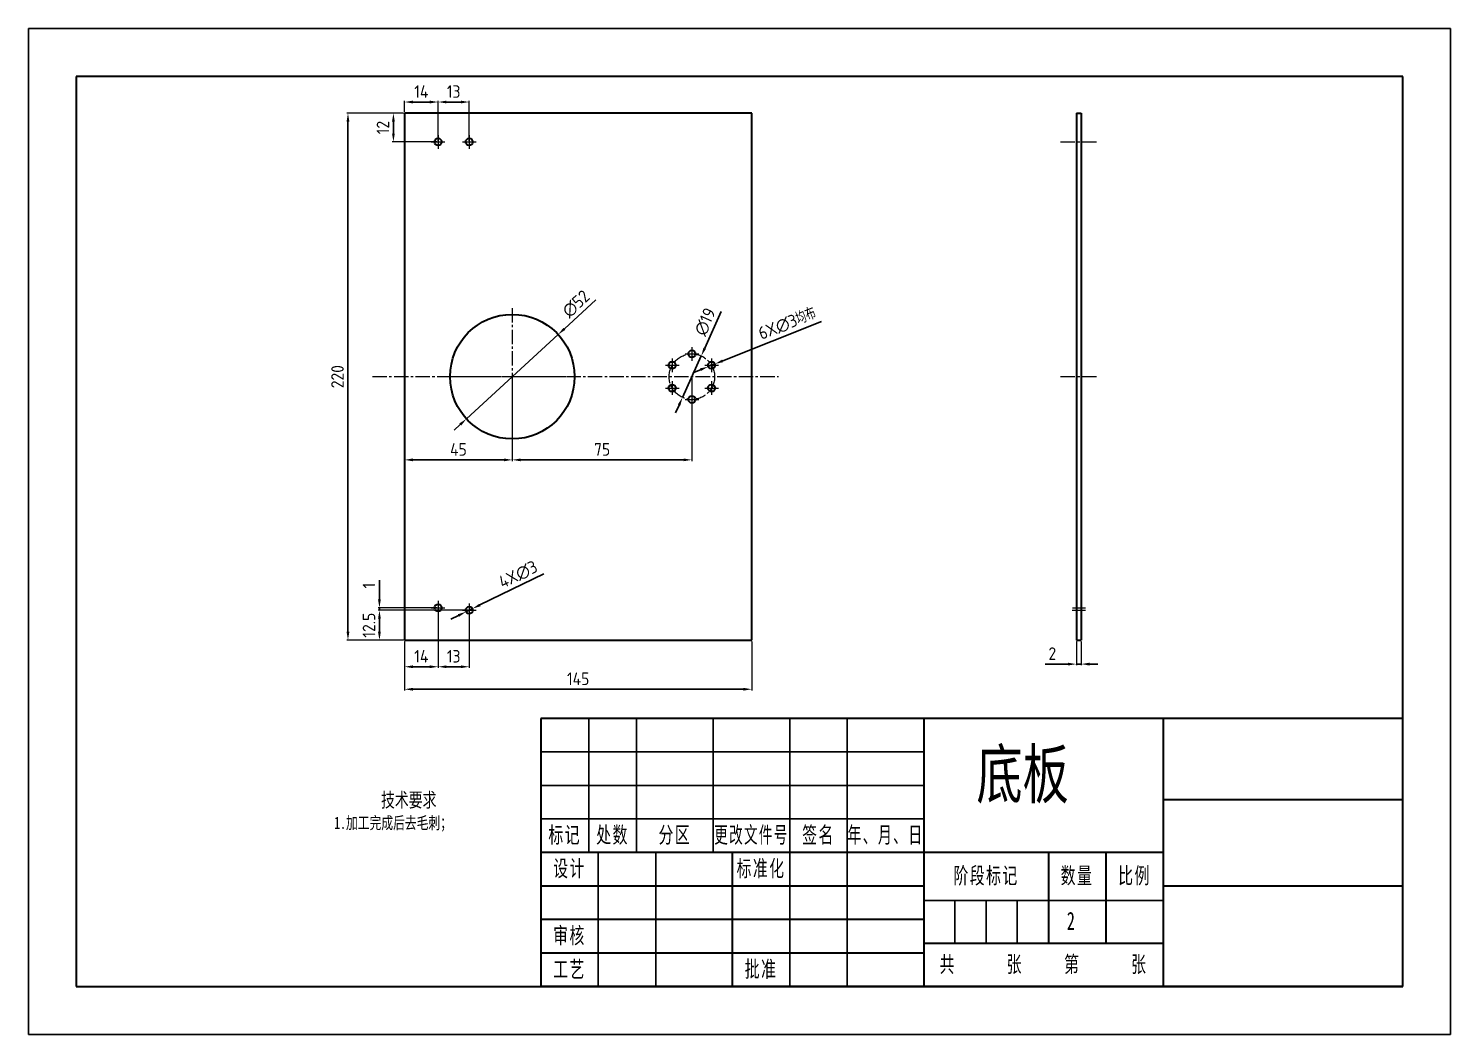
# Model space of a CAD drawing. Header units: millimetres. Extents: x 208 to 276696, y -381762 to 69.
# Drawn here: x 985 to 1579, y -351 to 69 of the extents above; entities that cross this region are included whole.
import ezdxf
from ezdxf.enums import TextEntityAlignment as Align

# ---------------------------------------------------------------- set-up
doc = ezdxf.new("R2010")
doc.units = ezdxf.units.MM
doc.header["$LTSCALE"] = 0.5
doc.header["$PDSIZE"] = -5
doc.linetypes.add('点画线', pattern=[18, 12, -2, 2, -2])
doc.layers.get('0').update_dxf_attribs({"lineweight": 30})
for name, color, linetype, lineweight in [('中心线层', 1, '点画线', 15), ('尺寸', 3, 'Continuous', 15), ('尺寸线层', 3, 'Continuous', 25), ('粗实线层', 7, 'Continuous', 30), ('细实线层', 7, 'Continuous', 25)]:
    doc.layers.add(name, color=color, linetype=linetype, lineweight=lineweight)
doc.styles.get("Standard").update_dxf_attribs({"font": 'isocp.shx', "bigfont": 'gbcbig.shx'})
doc.styles.add('标准', font='', dxfattribs={"width": 0.667})
doc.styles.add('汉字', font='', dxfattribs={"width": 0.707})
doc.styles.get('标准').set_extended_font_data('宋体')
doc.styles.get('汉字').set_extended_font_data('STFangsong')
doc.dimstyles.new('AM_ISO', dxfattribs={"dimscale": 0.5, "dimtxt": 3.5, "dimasz": 3.5, "dimexe": 1, "dimexo": 1, "dimgap": 1.5, "dimtad": 1, "dimdsep": 46, "dimtxsty": 'Standard', "dimcen": 0, "dimclrd": 256, "dimclre": 256, "dimclrt": 2, "dimadec": 0, "dimazin": 2, "dimtp": 0.1, "dimtm": 0.1, "dimtfac": 0.71, "dimtdec": 3, "dimtmove": 0, "dimatfit": 3, "dimfxl": 1, "dimlwd": -1, "dimlwe": -1, "dimarcsym": 1})
doc.dimstyles.new('AM_ISO$3', dxfattribs={"dimscale": 0.5, "dimtxt": 3.5, "dimasz": 3.5, "dimexe": 1, "dimexo": 1, "dimgap": 1.5, "dimtad": 1, "dimtoh": 1, "dimdsep": 46, "dimtxsty": 'Standard', "dimcen": 0, "dimclrd": 256, "dimclre": 256, "dimclrt": 2, "dimadec": 0, "dimazin": 2, "dimtp": 0.1, "dimtm": 0.1, "dimtfac": 0.71, "dimtofl": 0, "dimtmove": 0, "dimatfit": 0, "dimfxl": 1, "dimlwd": -1, "dimlwe": -1, "dimarcsym": 1})

# ---------------------------------------------------------------- blocks, each defined once
blk = doc.blocks.new('*D78')
at = {"layer": 'Defpoints', "color": 0, "transparency": 16777216}
for p in [(1272.23, -71.24), (1269.44, -72.35)]:
    blk.add_point(p, dxfattribs=at)
at = {"layer": '尺寸', "linetype": 'ByBlock', "lineweight": -3, "transparency": 16777216}
for p, q in [((1316.7, -53.53), (1275.48, -69.95)), ((1269.44, -72.35), (1272.23, -71.24)), ((1266.19, -73.65), (1262.94, -74.94))]:
    blk.add_line(p, q, dxfattribs=at)
at = {"layer": '尺寸', "transparency": 16777216}
for points in [[(1275.27, -69.41), (1275.7, -70.49), (1272.23, -71.24)], [(1265.98, -73.11), (1266.41, -74.19), (1269.44, -72.35)]]:
    blk.add_solid(points, dxfattribs=at)
at = {"layer": '尺寸', "color": 2, "transparency": 16777216, "insert": (1302.44, -54.31), "char_height": 5.25, "attachment_point": 5, "rotation": 21.72428}
blk.add_mtext('6X∅3均布', dxfattribs=at)
blk = doc.blocks.new('*D79')
at = {"layer": 'Defpoints', "color": 0, "transparency": 16777216}
for p in [(1266.53, -67.89), (1258.7, -85.2)]:
    blk.add_point(p, dxfattribs=at)
at = {"layer": '尺寸', "linetype": 'ByBlock', "lineweight": -3, "transparency": 16777216}
for p, q in [((1274.9, -49.37), (1267.97, -64.7)), ((1258.7, -85.2), (1266.53, -67.89)), ((1257.25, -88.39), (1255.81, -91.58))]:
    blk.add_line(p, q, dxfattribs=at)
at = {"layer": '尺寸', "transparency": 16777216}
for points in [[(1267.44, -64.46), (1268.5, -64.94), (1266.53, -67.89)], [(1256.72, -88.15), (1257.78, -88.63), (1258.7, -85.2)]]:
    blk.add_solid(points, dxfattribs=at)
at = {"layer": '尺寸', "color": 2, "transparency": 16777216, "insert": (1268.17, -53.64), "char_height": 5.25, "attachment_point": 5, "rotation": 65.66063}
blk.add_mtext('∅19', dxfattribs=at)
blk = doc.blocks.new('*D82')
at = {"layer": 'Defpoints', "color": 0, "transparency": 16777216}
for p in [(1206.76, -58.96), (1168.46, -94.14)]:
    blk.add_point(p, dxfattribs=at)
at = {"layer": '尺寸', "linetype": 'ByBlock', "lineweight": -3, "transparency": 16777216}
for p, q in [((1222.46, -44.54), (1209.34, -56.59)), ((1168.46, -94.14), (1206.76, -58.96)), ((1165.88, -96.5), (1163.31, -98.87))]:
    blk.add_line(p, q, dxfattribs=at)
at = {"layer": '尺寸', "transparency": 16777216}
for points in [[(1208.94, -56.16), (1209.73, -57.02), (1206.76, -58.96)], [(1165.49, -96.07), (1166.28, -96.93), (1168.46, -94.14)]]:
    blk.add_solid(points, dxfattribs=at)
at = {"layer": '尺寸', "color": 2, "transparency": 16777216, "insert": (1214.23, -46.16), "char_height": 5.25, "attachment_point": 5, "rotation": 42.56382}
blk.add_mtext('∅52', dxfattribs=at)
blk = doc.blocks.new('*D83')
at = {"layer": 'Defpoints', "color": 0, "transparency": 16777216}
for p in [(1142.61, -76.55), (1187.61, -76.55), (1187.61, -111.28)]:
    blk.add_point(p, dxfattribs=at)
at = {"layer": '尺寸', "linetype": 'ByBlock', "transparency": 16777216}
for p, q in [((1142.61, -77.05), (1142.61, -111.78)), ((1187.61, -77.05), (1187.61, -111.78))]:
    blk.add_line(p, q, dxfattribs=at)
at = {"layer": '尺寸', "linetype": 'ByBlock', "lineweight": -3, "transparency": 16777216}
blk.add_line((1146.11, -111.28), (1184.11, -111.28), dxfattribs=at)
at = {"layer": '尺寸', "transparency": 16777216}
for points in [[(1146.11, -110.7), (1146.11, -111.87), (1142.61, -111.28)], [(1184.11, -110.7), (1184.11, -111.87), (1187.61, -111.28)]]:
    blk.add_solid(points, dxfattribs=at)
at = {"layer": '尺寸', "color": 2, "transparency": 16777216, "insert": (1165.11, -106.91), "char_height": 5.25, "attachment_point": 5}
blk.add_mtext('45', dxfattribs=at)
blk = doc.blocks.new('*D84')
at = {"layer": 'Defpoints', "color": 0, "transparency": 16777216}
for p in [(1187.61, -76.55), (1262.61, -76.55), (1262.61, -111.28)]:
    blk.add_point(p, dxfattribs=at)
at = {"layer": '尺寸', "linetype": 'ByBlock', "transparency": 16777216}
for p, q in [((1187.61, -77.05), (1187.61, -111.78)), ((1262.61, -77.05), (1262.61, -111.78))]:
    blk.add_line(p, q, dxfattribs=at)
at = {"layer": '尺寸', "linetype": 'ByBlock', "lineweight": -3, "transparency": 16777216}
blk.add_line((1191.11, -111.28), (1259.11, -111.28), dxfattribs=at)
at = {"layer": '尺寸', "transparency": 16777216}
for points in [[(1191.11, -110.7), (1191.11, -111.87), (1187.61, -111.28)], [(1259.11, -110.7), (1259.11, -111.87), (1262.61, -111.28)]]:
    blk.add_solid(points, dxfattribs=at)
at = {"layer": '尺寸', "color": 2, "transparency": 16777216, "insert": (1225.11, -106.91), "char_height": 5.25, "attachment_point": 5}
blk.add_mtext('75', dxfattribs=at)
blk = doc.blocks.new('*D85')
at = {"layer": 'Defpoints', "color": 0, "transparency": 16777216}
for p in [(1156.61, 38.1), (1142.61, 33.45), (1156.61, 21.45)]:
    blk.add_point(p, dxfattribs=at)
at = {"layer": '尺寸', "linetype": 'ByBlock', "transparency": 16777216}
for p, q in [((1142.61, 33.95), (1142.61, 38.6)), ((1156.61, 21.95), (1156.61, 38.6))]:
    blk.add_line(p, q, dxfattribs=at)
at = {"layer": '尺寸', "linetype": 'ByBlock', "lineweight": -3, "transparency": 16777216}
blk.add_line((1146.11, 38.1), (1153.11, 38.1), dxfattribs=at)
at = {"layer": '尺寸', "transparency": 16777216}
for points in [[(1146.11, 38.68), (1146.11, 37.52), (1142.61, 38.1)], [(1153.11, 38.68), (1153.11, 37.52), (1156.61, 38.1)]]:
    blk.add_solid(points, dxfattribs=at)
at = {"layer": '尺寸', "color": 2, "transparency": 16777216, "insert": (1149.61, 42.47), "char_height": 5.25, "attachment_point": 5}
blk.add_mtext('14', dxfattribs=at)
blk = doc.blocks.new('*D86')
at = {"layer": 'Defpoints', "color": 0, "transparency": 16777216}
for p in [(1169.61, 38.1), (1156.61, 21.45), (1169.61, 21.45)]:
    blk.add_point(p, dxfattribs=at)
at = {"layer": '尺寸', "linetype": 'ByBlock', "transparency": 16777216}
for p, q in [((1156.61, 21.95), (1156.61, 38.6)), ((1169.61, 21.95), (1169.61, 38.6))]:
    blk.add_line(p, q, dxfattribs=at)
at = {"layer": '尺寸', "linetype": 'ByBlock', "lineweight": -3, "transparency": 16777216}
blk.add_line((1160.11, 38.1), (1166.11, 38.1), dxfattribs=at)
at = {"layer": '尺寸', "transparency": 16777216}
for points in [[(1160.11, 38.68), (1160.11, 37.52), (1156.61, 38.1)], [(1166.11, 38.68), (1166.11, 37.52), (1169.61, 38.1)]]:
    blk.add_solid(points, dxfattribs=at)
at = {"layer": '尺寸', "color": 2, "transparency": 16777216, "insert": (1163.11, 42.47), "char_height": 5.25, "attachment_point": 5}
blk.add_mtext('13', dxfattribs=at)
blk = doc.blocks.new('*D87')
at = {"layer": 'Defpoints', "color": 0, "transparency": 16777216}
for p in [(1142.61, 33.45), (1137.94, 21.45), (1156.61, 21.45)]:
    blk.add_point(p, dxfattribs=at)
at = {"layer": '尺寸', "linetype": 'ByBlock', "transparency": 16777216}
for p, q in [((1142.11, 33.45), (1137.44, 33.45)), ((1156.11, 21.45), (1137.44, 21.45))]:
    blk.add_line(p, q, dxfattribs=at)
at = {"layer": '尺寸', "linetype": 'ByBlock', "lineweight": -3, "transparency": 16777216}
blk.add_line((1137.94, 29.95), (1137.94, 24.95), dxfattribs=at)
at = {"layer": '尺寸', "transparency": 16777216}
for points in [[(1137.36, 29.95), (1138.53, 29.95), (1137.94, 33.45)], [(1137.36, 24.95), (1138.53, 24.95), (1137.94, 21.45)]]:
    blk.add_solid(points, dxfattribs=at)
at = {"layer": '尺寸', "color": 2, "transparency": 16777216, "insert": (1133.57, 27.45), "char_height": 5.25, "attachment_point": 5, "rotation": 90}
blk.add_mtext('12', dxfattribs=at)
blk = doc.blocks.new('*D88')
at = {"layer": 'Defpoints', "color": 0, "transparency": 16777216}
for p in [(1169.61, -174.05), (1132.11, -186.55), (1142.61, -186.55)]:
    blk.add_point(p, dxfattribs=at)
at = {"layer": '尺寸', "linetype": 'ByBlock', "transparency": 16777216}
for p, q in [((1169.11, -174.05), (1131.61, -174.05)), ((1142.11, -186.55), (1131.61, -186.55))]:
    blk.add_line(p, q, dxfattribs=at)
at = {"layer": '尺寸', "linetype": 'ByBlock', "lineweight": -3, "transparency": 16777216}
blk.add_line((1132.11, -177.55), (1132.11, -183.05), dxfattribs=at)
at = {"layer": '尺寸', "transparency": 16777216}
for points in [[(1131.52, -177.55), (1132.69, -177.55), (1132.11, -174.05)], [(1131.52, -183.05), (1132.69, -183.05), (1132.11, -186.55)]]:
    blk.add_solid(points, dxfattribs=at)
at = {"layer": '尺寸', "color": 2, "transparency": 16777216, "insert": (1127.73, -180.3), "char_height": 5.25, "attachment_point": 5, "rotation": 90}
blk.add_mtext('12.5', dxfattribs=at)
blk = doc.blocks.new('*D89')
at = {"layer": 'Defpoints', "color": 0, "transparency": 16777216}
for p in [(1156.61, -173.05), (1169.61, -174.05), (1169.61, -197.65)]:
    blk.add_point(p, dxfattribs=at)
at = {"layer": '尺寸', "linetype": 'ByBlock', "transparency": 16777216}
for p, q in [((1156.61, -173.55), (1156.61, -198.15)), ((1169.61, -174.55), (1169.61, -198.15))]:
    blk.add_line(p, q, dxfattribs=at)
at = {"layer": '尺寸', "linetype": 'ByBlock', "lineweight": -3, "transparency": 16777216}
blk.add_line((1160.11, -197.65), (1166.11, -197.65), dxfattribs=at)
at = {"layer": '尺寸', "transparency": 16777216}
for points in [[(1160.11, -197.07), (1160.11, -198.24), (1156.61, -197.65)], [(1166.11, -197.07), (1166.11, -198.24), (1169.61, -197.65)]]:
    blk.add_solid(points, dxfattribs=at)
at = {"layer": '尺寸', "color": 2, "transparency": 16777216, "insert": (1163.11, -193.28), "char_height": 5.25, "attachment_point": 5}
blk.add_mtext('13', dxfattribs=at)
blk = doc.blocks.new('*D90')
at = {"layer": 'Defpoints', "color": 0, "transparency": 16777216}
for p in [(1156.61, -173.05), (1142.61, -186.55), (1156.61, -197.65)]:
    blk.add_point(p, dxfattribs=at)
at = {"layer": '尺寸', "linetype": 'ByBlock', "transparency": 16777216}
for p, q in [((1156.61, -173.55), (1156.61, -198.15)), ((1142.61, -187.05), (1142.61, -198.15))]:
    blk.add_line(p, q, dxfattribs=at)
at = {"layer": '尺寸', "linetype": 'ByBlock', "lineweight": -3, "transparency": 16777216}
blk.add_line((1146.11, -197.65), (1153.11, -197.65), dxfattribs=at)
at = {"layer": '尺寸', "transparency": 16777216}
for points in [[(1146.11, -197.07), (1146.11, -198.24), (1142.61, -197.65)], [(1153.11, -197.07), (1153.11, -198.24), (1156.61, -197.65)]]:
    blk.add_solid(points, dxfattribs=at)
at = {"layer": '尺寸', "color": 2, "transparency": 16777216, "insert": (1149.61, -193.28), "char_height": 5.25, "attachment_point": 5}
blk.add_mtext('14', dxfattribs=at)
blk = doc.blocks.new('*D91')
at = {"layer": 'Defpoints', "color": 0, "transparency": 16777216}
for p in [(1132.11, -174.05), (1156.61, -173.05), (1169.61, -174.05)]:
    blk.add_point(p, dxfattribs=at)
at = {"layer": '尺寸', "linetype": 'ByBlock', "lineweight": -3, "transparency": 16777216}
for p, q in [((1132.11, -169.55), (1132.11, -161.5)), ((1132.11, -174.05), (1132.11, -173.05)), ((1132.11, -177.55), (1132.11, -181.05))]:
    blk.add_line(p, q, dxfattribs=at)
at = {"layer": '尺寸', "linetype": 'ByBlock', "transparency": 16777216}
for p, q in [((1156.11, -173.05), (1131.61, -173.05)), ((1169.11, -174.05), (1131.61, -174.05))]:
    blk.add_line(p, q, dxfattribs=at)
at = {"layer": '尺寸', "transparency": 16777216}
for points in [[(1131.52, -169.55), (1132.69, -169.55), (1132.11, -173.05)], [(1131.52, -177.55), (1132.69, -177.55), (1132.11, -174.05)]]:
    blk.add_solid(points, dxfattribs=at)
at = {"layer": '尺寸', "color": 2, "transparency": 16777216, "insert": (1127.73, -163.77), "char_height": 5.25, "attachment_point": 5, "rotation": 90}
blk.add_mtext('1', dxfattribs=at)
blk = doc.blocks.new('*D92')
at = {"layer": 'Defpoints', "color": 0, "transparency": 16777216}
for p in [(1142.61, -186.55), (1287.61, -186.55), (1287.61, -207.04)]:
    blk.add_point(p, dxfattribs=at)
at = {"layer": '尺寸', "linetype": 'ByBlock', "transparency": 16777216}
for p, q in [((1142.61, -187.05), (1142.61, -207.54)), ((1287.61, -187.05), (1287.61, -207.54))]:
    blk.add_line(p, q, dxfattribs=at)
at = {"layer": '尺寸', "linetype": 'ByBlock', "lineweight": -3, "transparency": 16777216}
blk.add_line((1146.11, -207.04), (1284.11, -207.04), dxfattribs=at)
at = {"layer": '尺寸', "transparency": 16777216}
for points in [[(1146.11, -206.45), (1146.11, -207.62), (1142.61, -207.04)], [(1284.11, -206.45), (1284.11, -207.62), (1287.61, -207.04)]]:
    blk.add_solid(points, dxfattribs=at)
at = {"layer": '尺寸', "color": 2, "transparency": 16777216, "insert": (1215.11, -202.66), "char_height": 5.25, "attachment_point": 5}
blk.add_mtext('145', dxfattribs=at)
blk = doc.blocks.new('*D93')
at = {"layer": 'Defpoints', "color": 0, "transparency": 16777216}
for p in [(1142.61, 33.45), (1118.96, -186.55), (1142.61, -186.55)]:
    blk.add_point(p, dxfattribs=at)
at = {"layer": '尺寸', "linetype": 'ByBlock', "transparency": 16777216}
for p, q in [((1142.11, 33.45), (1118.46, 33.45)), ((1142.11, -186.55), (1118.46, -186.55))]:
    blk.add_line(p, q, dxfattribs=at)
at = {"layer": '尺寸', "linetype": 'ByBlock', "lineweight": -3, "transparency": 16777216}
blk.add_line((1118.96, 29.95), (1118.96, -183.05), dxfattribs=at)
at = {"layer": '尺寸', "transparency": 16777216}
for points in [[(1118.38, 29.95), (1119.54, 29.95), (1118.96, 33.45)], [(1118.38, -183.05), (1119.54, -183.05), (1118.96, -186.55)]]:
    blk.add_solid(points, dxfattribs=at)
at = {"layer": '尺寸', "color": 2, "transparency": 16777216, "insert": (1114.58, -76.55), "char_height": 5.25, "attachment_point": 5, "rotation": 90}
blk.add_mtext('220', dxfattribs=at)
blk = doc.blocks.new('*D94')
at = {"layer": 'Defpoints', "color": 0, "transparency": 16777216}
for p in [(1423.2, -186.55), (1425.2, -186.55), (1423.2, -196.54)]:
    blk.add_point(p, dxfattribs=at)
at = {"layer": '尺寸', "linetype": 'ByBlock', "transparency": 16777216}
for p, q in [((1423.2, -187.05), (1423.2, -197.04)), ((1425.2, -187.05), (1425.2, -197.04))]:
    blk.add_line(p, q, dxfattribs=at)
at = {"layer": '尺寸', "linetype": 'ByBlock', "lineweight": -3, "transparency": 16777216}
for p, q in [((1419.7, -196.54), (1410.15, -196.54)), ((1425.2, -196.54), (1423.2, -196.54)), ((1428.7, -196.54), (1432.2, -196.54))]:
    blk.add_line(p, q, dxfattribs=at)
at = {"layer": '尺寸', "transparency": 16777216}
for points in [[(1419.7, -195.96), (1419.7, -197.13), (1423.2, -196.54)], [(1428.7, -195.96), (1428.7, -197.13), (1425.2, -196.54)]]:
    blk.add_solid(points, dxfattribs=at)
at = {"layer": '尺寸', "color": 2, "transparency": 16777216, "insert": (1413.17, -192.17), "char_height": 5.25, "attachment_point": 5}
blk.add_mtext('2', dxfattribs=at)
blk = doc.blocks.new('$CAXA_FRAME_13B17AC1$')
at = {"layer": '粗实线层'}
for p, q in [((95, 138.5), (-95, 138.5)), ((-95, 138.5), (-95, -138.5)), ((95, -138.5), (95, 138.5)), ((-95, -138.5), (95, -138.5))]:
    blk.add_line(p, q, dxfattribs=at)
at = {"layer": '细实线层'}
for p, q in [((105, 148.5), (-105, 148.5)), ((-105, 148.5), (-105, -148.5)), ((105, -148.5), (105, 148.5)), ((-105, -148.5), (105, -148.5))]:
    blk.add_line(p, q, dxfattribs=at)
blk = doc.blocks.new('$CAXA_TITLE_151E506F$')
at = {"layer": '粗实线层'}
for p, q in [((0, 56), (-180, 56)), ((-180, 56), (-180, 0)), ((-100, 56), (-100, 0)), ((-50, 56), (-50, 0)), ((0, 0), (0, 56)), ((0, 39), (-50, 39)), ((-50, 28), (-180, 28)), ((-140, 28), (-140, 0)), ((-74, 28), (-74, 9)), ((-62, 28), (-62, 9)), ((-100, 21), (-180, 21)), ((0, 21), (-50, 21)), ((-100, 14), (-180, 14)), ((-50, 9), (-100, 9)), ((-100, 7), (-180, 7)), ((0, 0), (-180, 0))]:
    blk.add_line(p, q, dxfattribs=at)
at = {"layer": '细实线层'}
for p, q in [((-170, 56), (-170, 28)), ((-160, 56), (-160, 28)), ((-144, 56), (-144, 28)), ((-128, 56), (-128, 0)), ((-116, 56), (-116, 0)), ((-100, 49), (-180, 49)), ((-100, 42), (-180, 42)), ((-100, 35), (-180, 35)), ((-168, 28), (-168, 0)), ((-156, 28), (-156, 0)), ((-50, 18), (-100, 18)), ((-93.5, 18), (-93.5, 9)), ((-87, 18), (-87, 9)), ((-80.5, 18), (-80.5, 9))]:
    blk.add_line(p, q, dxfattribs=at)
at = {"layer": '尺寸线层', "attachment_point": 5, "line_spacing_factor": 1.369753, "style": '标准'}
for s, insert, char_height, width in [('\\T1.1;标记', (-175, 31.5), 3.405, 18), ('\\T1.1;处数', (-165, 31.5), 3.405, 18), ('\\T1.1;分区', (-152, 31.5), 3.405, 30), ('\\T1.1;{\\W0.60886;更改文件号}', (-136, 31.5), 3.4054, 30), ('\\T1.1;签名', (-122, 31.5), 3.405, 22), ('\\T1.1;{\\W0.622239;年、月、日}', (-108, 31.5), 3.4054, 30), ('\\T1.1;设计', (-174, 24.5), 3.405, 22), ('\\T1.1;标准化', (-134, 24.5), 3.405, 22), ('\\T1.1;阶段标记', (-87, 23), 3.405, 50), ('{\\T1.1;数量}', (-68, 23), 3.405, 22), ('\\T1.1;比例', (-56, 23), 3.405, 22), ('\\T1.1;审核', (-174, 10.5), 3.405, 22), ('\\T1.1;共', (-95, 4.5), 3.405, 8), ('\\T1.1;张', (-81, 4.5), 3.405, 8), ('\\T1.1;第', (-69, 4.5), 3.405, 8), ('\\T1.1;张', (-55, 4.5), 3.405, 8), ('\\T1.1;工艺', (-174, 3.5), 3.405, 22), ('\\T1.1;批准', (-134, 3.5), 3.405, 22)]:
    blk.add_mtext(s, dxfattribs=dict(at, insert=insert, char_height=char_height, width=width))
at = {"layer": '尺寸线层', "style": '标准'}
for tag, height, width, p in [('标记C', 3.54, 0.667, (-175, 52.5)), ('处数C', 3.54, 0.667, (-165, 52.5)), ('分区C', 3.54, 0.667, (-152, 52.5)), ('更改文件号C', 3.54, 0.512156, (-136, 52.5)), ('更改签名C', 3.54, 0.459969, (-122, 52.5)), ('更改日期C', 3.54, 0.62723, (-108, 52.5)), ('单位名称', 5.05, 0.667, (-25, 47.5)), ('标记B', 3.54, 0.667, (-175, 45.5)), ('处数B', 3.54, 0.667, (-165, 45.5)), ('分区B', 3.54, 0.667, (-152, 45.5)), ('更改文件号B', 3.54, 0.512156, (-136, 45.5)), ('更改签名B', 3.54, 0.459969, (-122, 45.5)), ('更改日期B', 3.54, 0.62723, (-108, 45.5)), ('材料名称', 5.05, 0.667, (-75, 42)), ('标记A', 3.54, 0.667, (-175, 38.5)), ('处数A', 3.54, 0.667, (-165, 38.5)), ('分区A', 3.54, 0.667, (-152, 38.5)), ('更改文件号A', 3.54, 0.512156, (-136, 38.5)), ('更改签名A', 3.54, 0.459969, (-122, 38.5)), ('更改日期A', 3.54, 0.62723, (-108, 38.5)), ('图纸名称', 5.05, 0.667, (-25, 30)), ('设计', 3.54, 0.667, (-162, 24.5)), ('设计日期', 3.54, 0.667, (-148, 24.5)), ('标准化', 3.54, 0.667, (-122, 24.5)), ('标准化日期', 3.54, 0.569556, (-108, 24.5)), ('阶段标记S', 3.54, 0.229984, (-96.75, 13.5)), ('阶段标记A', 3.54, 0.229984, (-90.25, 13.5)), ('阶段标记B', 3.54, 0.229984, (-83.75, 13.5)), ('阶段标记C', 3.54, 0.229984, (-77.25, 13.5)), ('重量', 3.54, 0.667, (-68, 13.5)), ('图纸比例', 3.54, 0.524733, (-56, 13.5)), ('审核', 3.54, 0.667, (-162, 10.5)), ('审核日期', 3.54, 0.667, (-148, 10.5)), ('图纸编号', 5.05, 0.667, (-25.07, 9.53)), ('页数', 3.54, 0.667, (-88, 4.5)), ('页码', 3.54, 0.667, (-62, 4.5)), ('工艺', 3.54, 0.667, (-162, 3.5)), ('工艺日期', 3.54, 0.667, (-148, 3.5)), ('批准', 3.54, 0.667, (-122, 3.5)), ('批准日期', 3.54, 0.667, (-108, 3.5))]:
    blk.add_attdef(tag, text='', height=height, dxfattribs=dict(at, width=width)).set_placement(p, align=Align.MIDDLE_CENTER)
blk = doc.blocks.new('*D141')
at = {"layer": 'Defpoints', "color": 0, "transparency": 16777216}
for p in [(1168.26, -174.71), (1170.96, -173.39)]:
    blk.add_point(p, dxfattribs=at)
at = {"layer": '尺寸', "linetype": 'ByBlock', "lineweight": -3, "transparency": 16777216}
for p, q in [((1200.72, -158.85), (1174.1, -171.85)), ((1165.12, -176.24), (1161.97, -177.78)), ((1168.26, -174.71), (1170.96, -173.39))]:
    blk.add_line(p, q, dxfattribs=at)
at = {"layer": '尺寸', "transparency": 16777216}
for points in [[(1173.85, -171.33), (1174.36, -172.38), (1170.96, -173.39)], [(1164.86, -175.72), (1165.37, -176.77), (1168.26, -174.71)]]:
    blk.add_solid(points, dxfattribs=at)
at = {"layer": '尺寸', "color": 2, "transparency": 16777216, "insert": (1190.05, -159.19), "char_height": 5.25, "attachment_point": 5, "rotation": 26.03453}
blk.add_mtext('4X∅3', dxfattribs=at)

msp = doc.modelspace()

# ---------------------------------------------------------------- linework, layer by layer
at = {"color": 7}
for p, q in [((1287.611, 33.452), (1142.611, 33.452)), ((1142.611, 33.452), (1142.611, -186.548)), ((1287.611, -186.548), (1287.611, 33.452)), ((1423.196, 33.452), (1425.196, 33.452)), ((1423.196, 33.452), (1423.196, -186.548)), ((1425.196, 33.452), (1425.196, -186.548)), ((1142.611, -186.548), (1287.611, -186.548)), ((1423.196, -186.548), (1425.196, -186.548))]:
    msp.add_line(p, q, dxfattribs=at)
for centre, radius in [((1156.611, 21.452), 1.5), ((1169.611, 21.452), 1.5), ((1187.611, -76.548), 26), ((1254.384, -71.798), 1.5), ((1262.611, -67.048), 1.5), ((1270.838, -71.798), 1.5), ((1254.384, -81.298), 1.5), ((1270.838, -81.298), 1.5), ((1262.611, -86.048), 1.5), ((1156.611, -173.048), 1.5), ((1169.611, -174.048), 1.5)]:
    msp.add_circle(centre, radius, dxfattribs=at)
at = {"layer": '中心线层'}
for p, q in [((1156.611, 24.311), (1156.611, 18.592)), ((1169.611, 24.311), (1169.611, 18.592)), ((1153.751, 21.452), (1159.471, 21.452)), ((1166.751, 21.452), (1172.471, 21.452)), ((1416.605, 21.452), (1432.472, 21.452)), ((1187.611, -47.951), (1187.611, -105.146)), ((1262.611, -64.189), (1262.611, -69.908)), ((1254.384, -68.939), (1254.384, -74.658)), ((1259.751, -67.048), (1265.471, -67.048)), ((1270.838, -68.939), (1270.838, -74.658)), ((1129.189, -76.548), (1298.735, -76.548)), ((1159.014, -76.548), (1216.208, -76.548)), ((1251.524, -71.798), (1257.244, -71.798)), ((1267.979, -71.798), (1273.698, -71.798)), ((1416.605, -76.548), (1432.472, -76.548)), ((1251.524, -81.298), (1257.244, -81.298)), ((1254.384, -78.439), (1254.384, -84.158)), ((1267.979, -81.298), (1273.698, -81.298)), ((1270.838, -78.439), (1270.838, -84.158)), ((1259.751, -86.048), (1265.471, -86.048)), ((1262.611, -83.189), (1262.611, -88.908)), ((1156.611, -170.189), (1156.611, -175.908)), ((1169.611, -171.189), (1169.611, -176.908)), ((1153.751, -173.048), (1159.471, -173.048)), ((1166.751, -174.048), (1172.471, -174.048)), ((1421.492, -174.048), (1427.015, -174.048)), ((1421.632, -173.048), (1426.968, -173.048))]:
    msp.add_line(p, q, dxfattribs=at)
msp.add_circle((1262.611, -76.548), 9.5, dxfattribs=at)

# ---------------------------------------------------------------- block references
at = {"layer": '粗实线层', "xscale": 2, "yscale": 2, "zscale": 2, "rotation": 270}
msp.add_blockref('$CAXA_FRAME_13B17AC1$', (1282.499, -141.187), dxfattribs=at)
at = {"layer": '粗实线层', "xscale": 2, "yscale": 2, "zscale": 2}
msp.add_blockref('$CAXA_TITLE_151E506F$', (1559.499, -331.187), dxfattribs=at)

# ---------------------------------------------------------------- texts
at = {"attachment_point": 1, "style": '汉字'}
for s, insert, char_height in [('底板\\P ', (1381.44, -232.454), 20), ('\\pi33.975;{\\H0.8x;技术要求}\\P\\pi0;    {\\H0.68x;1.加工完成后去毛刺；\\P }', (1098.798, -250.249), 7.5)]:
    msp.add_mtext_dynamic_manual_height_columns(s, width=75.69103, gutter_width=12.5, heights=[0], dxfattribs=dict(at, insert=insert, char_height=char_height))
at = {"layer": '尺寸', "insert": (1419.193, -299.98), "char_height": 7.5, "attachment_point": 1, "style": '标准'}
msp.add_mtext_dynamic_manual_height_columns('2', width=12.19954, gutter_width=12.5, heights=[0], dxfattribs=at)

# ---------------------------------------------------------------- dimensions: what is measured, and where the dimension line sits
at = {"layer": '尺寸'}
for base, p1, p2, picture, middle in [((1156.611, 38.1), (1142.611, 33.452), (1156.611, 21.452), '*D85', (1149.611, 42.475)), ((1169.611, 38.1), (1156.611, 21.452), (1169.611, 21.452), '*D86', (1163.111, 42.475)), ((1187.611, -111.285), (1142.611, -76.548), (1187.611, -76.548), '*D83', (1165.111, -106.91)), ((1262.611, -111.285), (1187.611, -76.548), (1262.611, -76.548), '*D84', (1225.111, -106.91)), ((1156.611, -197.655), (1142.611, -186.548), (1156.611, -173.048), '*D90', (1149.611, -193.28))]:
    dim = msp.add_linear_dim(base=base, p1=p1, p2=p2, dimstyle='AM_ISO', override={"dimtxt": 10.5, "dimasz": 7, "dimgap": 3.5, "dimlwd": 65533}, dxfattribs=at)
    dim.commit()
    dim.dimension.update_dxf_attribs({"geometry": picture, "text_midpoint": middle})
for base, p2, picture, middle in [((1118.959, -186.548), (1142.611, -186.548), '*D93', (1114.584, -76.548)), ((1137.942, 21.452), (1156.611, 21.452), '*D87', (1133.566, 27.452))]:
    dim = msp.add_linear_dim(base=base, p1=(1142.611, 33.452), p2=p2, angle=90, dimstyle='AM_ISO', override={"dimtxt": 10.5, "dimasz": 7, "dimgap": 3.5, "dimlwd": 65533}, dxfattribs=at)
    dim.commit()
    dim.dimension.update_dxf_attribs({"geometry": picture, "text_midpoint": middle})
for p1, p2, picture, middle in [((1168.461, -94.135), (1206.761, -58.962), '*D82', (1214.229, -46.163)), ((1258.696, -85.204), (1266.526, -67.893), '*D79', (1268.171, -53.641))]:
    dim = msp.add_diameter_dim_2p(p1=p1, p2=p2, dimstyle='AM_ISO$3', override={"dimtxt": 10.5, "dimasz": 7, "dimgap": 3.5, "dimtoh": 0, "dimtdec": 3, "dimtofl": 1, "dimatfit": 3, "dimlwd": 65533}, dxfattribs=at)
    dim.commit()
    dim.dimension.update_dxf_attribs({"geometry": picture, "text_midpoint": middle})
for p1, p2, text, picture, middle in [((1269.445, -72.354), (1272.232, -71.243), '6X<>均布', '*D78', (1304.124, -58.536)), ((1168.263, -174.707), (1170.959, -173.39), '4X<>', '*D141', (1191.974, -163.124))]:
    dim = msp.add_diameter_dim_2p(p1=p1, p2=p2, text=text, dimstyle='AM_ISO$3', override={"dimtxt": 10.5, "dimasz": 7, "dimgap": 3.5, "dimtoh": 0, "dimtdec": 3, "dimtofl": 1, "dimatfit": 3, "dimlwd": 65533}, dxfattribs=at)
    dim.commit()
    dim.dimension.update_dxf_attribs({"geometry": picture, "text_midpoint": middle, "dimtype": 163})
for base, p1, p2, picture, middle in [((1132.107, -174.048), (1156.611, -173.048), (1169.611, -174.048), '*D91', (1132.107, -163.773)), ((1132.107, -186.548), (1169.611, -174.048), (1142.611, -186.548), '*D88', (1132.107, -180.298))]:
    dim = msp.add_linear_dim(base=base, p1=p1, p2=p2, angle=90, dimstyle='AM_ISO', override={"dimtxt": 10.5, "dimasz": 7, "dimgap": 3.5, "dimlwd": 65533}, dxfattribs=at)
    dim.commit()
    dim.dimension.update_dxf_attribs({"geometry": picture, "text_midpoint": middle, "dimtype": 160})
for base, p1, p2, picture, middle in [((1169.611, -197.655), (1156.611, -173.048), (1169.611, -174.048), '*D89', (1163.111, -197.655)), ((1287.611, -207.036), (1142.611, -186.548), (1287.611, -186.548), '*D92', (1215.111, -207.036)), ((1423.196, -196.544), (1425.196, -186.548), (1423.196, -186.548), '*D94', (1413.171, -196.544))]:
    dim = msp.add_linear_dim(base=base, p1=p1, p2=p2, dimstyle='AM_ISO', override={"dimtxt": 10.5, "dimasz": 7, "dimgap": 3.5, "dimlwd": 65533}, dxfattribs=at)
    dim.commit()
    dim.dimension.update_dxf_attribs({"geometry": picture, "text_midpoint": middle, "dimtype": 160})

doc.saveas('drawing.dxf')
